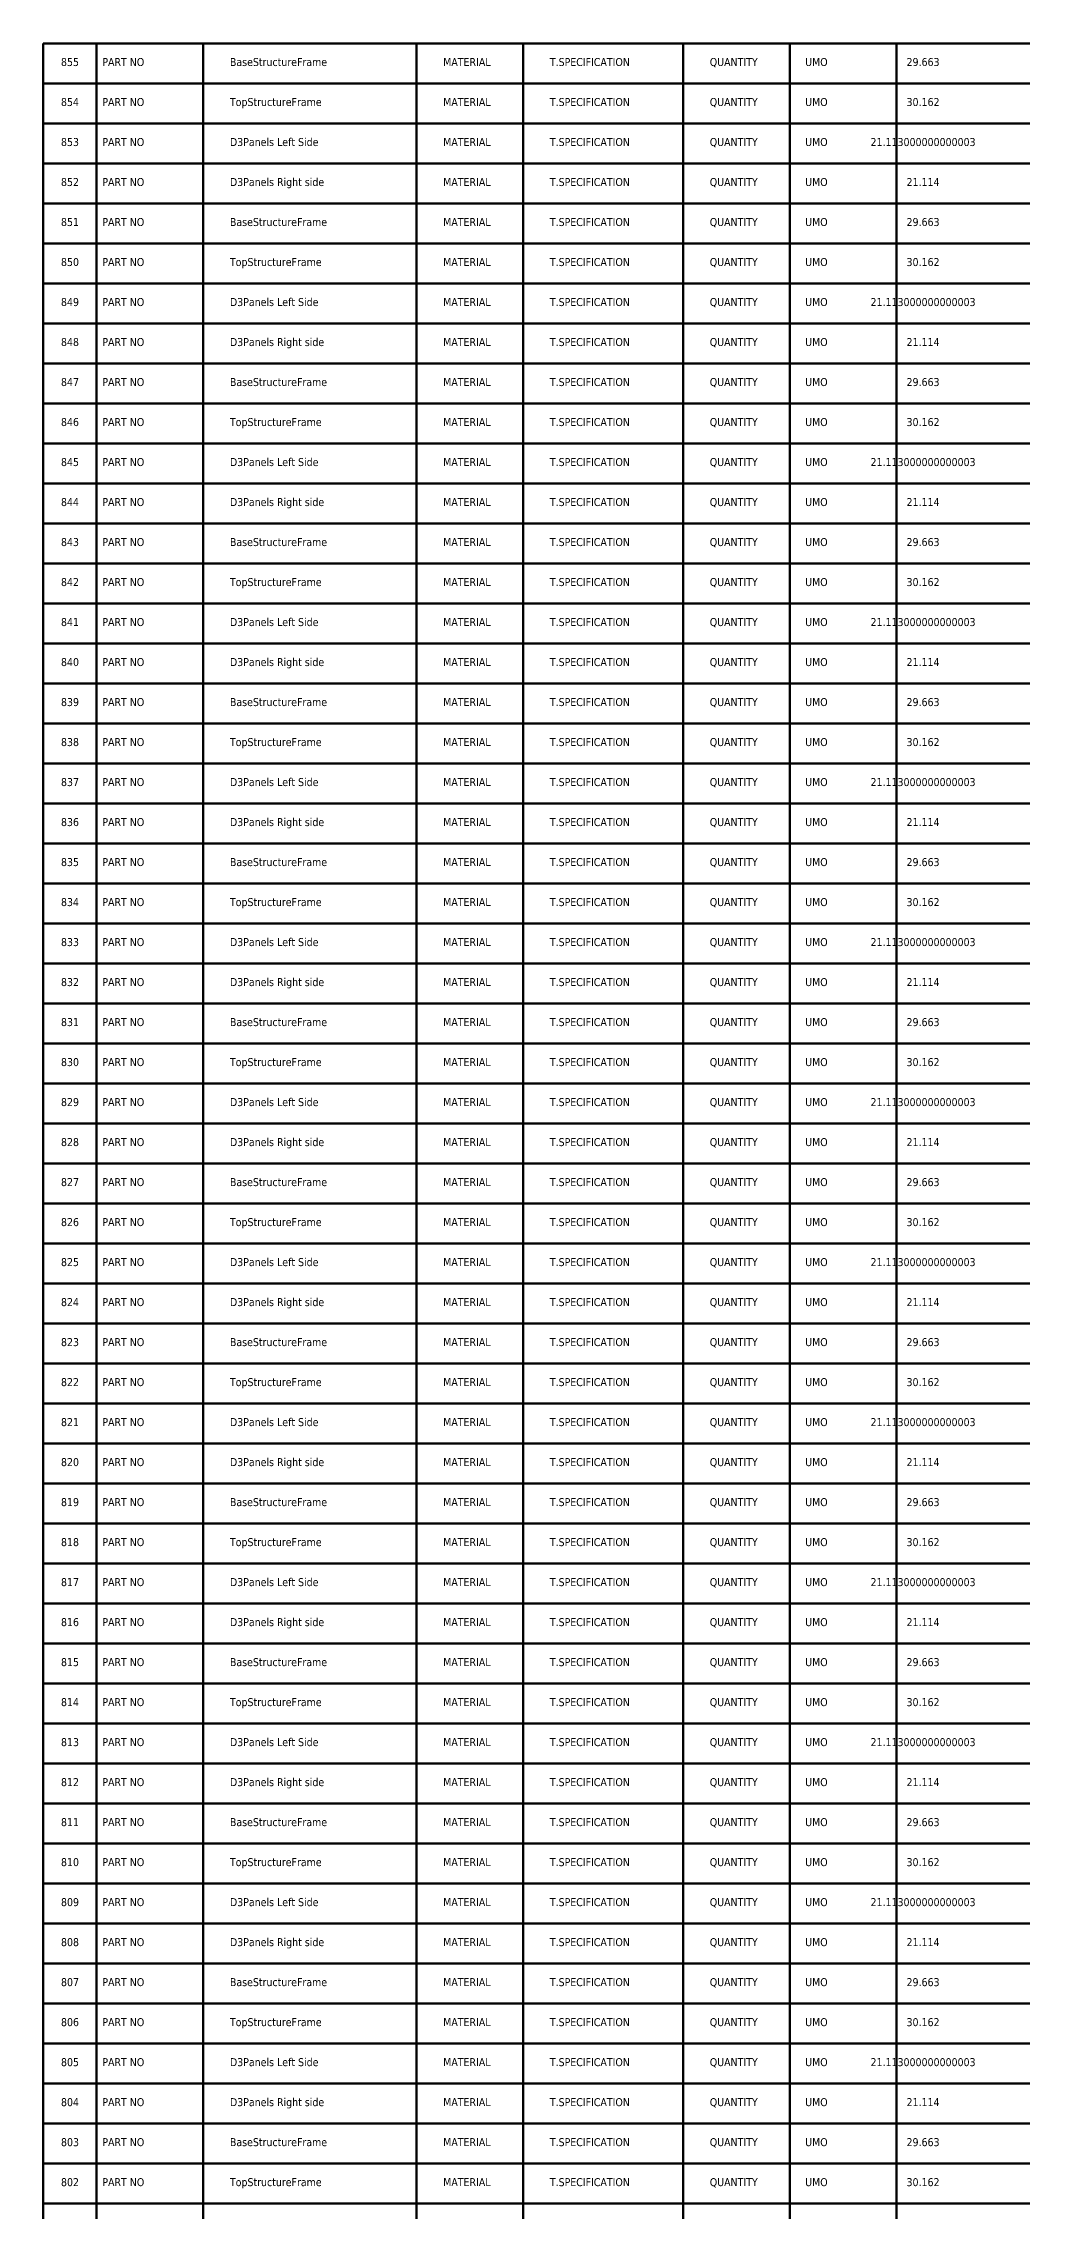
# Model space of a CAD drawing. Header units: metres. Extents: x 849 to 1219, y 30 to 13000.
# Drawn here: x 849 to 1219, y 12187 to 13000 of the extents above; entities that cross this region are included whole.
import ezdxf
from ezdxf.enums import TextEntityAlignment as Align

# ---------------------------------------------------------------- set-up
doc = ezdxf.new("R2010")
doc.units = ezdxf.units.M
doc.layers.add('Default', color=7, linetype='Continuous', lineweight=50, true_color=0x000000)
doc.styles.add('Default', font='tahoma.ttf')

msp = doc.modelspace()

# ---------------------------------------------------------------- linework, layer by layer
at = {"layer": 'Default'}
for p, q in [((849, 13000), (1219, 13000)), ((849, 160), (849, 13000)), ((869, 13000), (869, 160)), ((909, 13000), (909, 160)), ((989, 13000), (989, 160)), ((1029, 13000), (1029, 160)), ((1089, 13000), (1089, 160)), ((1129, 13000), (1129, 160)), ((1169, 13000), (1169, 160)), ((849, 12985), (1219, 12985)), ((849, 12970), (1219, 12970)), ((849, 12955), (1219, 12955)), ((849, 12940), (1219, 12940)), ((849, 12925), (1219, 12925)), ((849, 12910), (1219, 12910)), ((849, 12895), (1219, 12895)), ((849, 12880), (1219, 12880)), ((849, 12865), (1219, 12865)), ((849, 12850), (1219, 12850)), ((849, 12835), (1219, 12835)), ((849, 12820), (1219, 12820)), ((849, 12805), (1219, 12805)), ((849, 12790), (1219, 12790)), ((849, 12775), (1219, 12775)), ((849, 12760), (1219, 12760)), ((849, 12745), (1219, 12745)), ((849, 12730), (1219, 12730)), ((849, 12715), (1219, 12715)), ((849, 12700), (1219, 12700)), ((849, 12685), (1219, 12685)), ((849, 12670), (1219, 12670)), ((849, 12655), (1219, 12655)), ((849, 12640), (1219, 12640)), ((849, 12625), (1219, 12625)), ((849, 12610), (1219, 12610)), ((849, 12595), (1219, 12595)), ((849, 12580), (1219, 12580)), ((849, 12565), (1219, 12565)), ((849, 12550), (1219, 12550)), ((849, 12535), (1219, 12535)), ((849, 12520), (1219, 12520)), ((849, 12505), (1219, 12505)), ((849, 12490), (1219, 12490)), ((849, 12475), (1219, 12475)), ((849, 12460), (1219, 12460)), ((849, 12445), (1219, 12445)), ((849, 12430), (1219, 12430)), ((849, 12415), (1219, 12415)), ((849, 12400), (1219, 12400)), ((849, 12385), (1219, 12385)), ((849, 12370), (1219, 12370)), ((849, 12355), (1219, 12355)), ((849, 12340), (1219, 12340)), ((849, 12325), (1219, 12325)), ((849, 12310), (1219, 12310)), ((849, 12295), (1219, 12295)), ((849, 12280), (1219, 12280)), ((849, 12265), (1219, 12265)), ((849, 12250), (1219, 12250)), ((849, 12235), (1219, 12235)), ((849, 12220), (1219, 12220)), ((849, 12205), (1219, 12205)), ((849, 12190), (1219, 12190))]:
    msp.add_line(p, q, dxfattribs=at)

# ---------------------------------------------------------------- texts
at = {"layer": 'Default', "style": 'Default'}
for s, p in [('855', (859, 12993)), ('PART NO', (879, 12993)), ('UMO', (1139, 12993)), ('29.663', (1179, 12993)), ('854', (859, 12978)), ('PART NO', (879, 12978)), ('UMO', (1139, 12978)), ('30.162', (1179, 12978)), ('853', (859, 12963)), ('PART NO', (879, 12963)), ('UMO', (1139, 12963)), ('21.113000000000003', (1179, 12963)), ('852', (859, 12948)), ('PART NO', (879, 12948)), ('UMO', (1139, 12948)), ('21.114', (1179, 12948)), ('851', (859, 12933)), ('PART NO', (879, 12933)), ('UMO', (1139, 12933)), ('29.663', (1179, 12933)), ('850', (859, 12918)), ('PART NO', (879, 12918)), ('UMO', (1139, 12918)), ('30.162', (1179, 12918)), ('849', (859, 12903)), ('PART NO', (879, 12903)), ('UMO', (1139, 12903)), ('21.113000000000003', (1179, 12903)), ('848', (859, 12888)), ('PART NO', (879, 12888)), ('UMO', (1139, 12888)), ('21.114', (1179, 12888)), ('847', (859, 12873)), ('PART NO', (879, 12873)), ('UMO', (1139, 12873)), ('29.663', (1179, 12873)), ('846', (859, 12858)), ('PART NO', (879, 12858)), ('UMO', (1139, 12858)), ('30.162', (1179, 12858)), ('845', (859, 12843)), ('PART NO', (879, 12843)), ('UMO', (1139, 12843)), ('21.113000000000003', (1179, 12843)), ('844', (859, 12828)), ('PART NO', (879, 12828)), ('UMO', (1139, 12828)), ('21.114', (1179, 12828)), ('843', (859, 12813)), ('PART NO', (879, 12813)), ('UMO', (1139, 12813)), ('29.663', (1179, 12813)), ('842', (859, 12798)), ('PART NO', (879, 12798)), ('UMO', (1139, 12798)), ('30.162', (1179, 12798)), ('841', (859, 12783)), ('PART NO', (879, 12783)), ('UMO', (1139, 12783)), ('21.113000000000003', (1179, 12783)), ('840', (859, 12768)), ('PART NO', (879, 12768)), ('UMO', (1139, 12768)), ('21.114', (1179, 12768)), ('839', (859, 12753)), ('PART NO', (879, 12753)), ('UMO', (1139, 12753)), ('29.663', (1179, 12753)), ('838', (859, 12738)), ('PART NO', (879, 12738)), ('UMO', (1139, 12738)), ('30.162', (1179, 12738)), ('837', (859, 12723)), ('PART NO', (879, 12723)), ('UMO', (1139, 12723)), ('21.113000000000003', (1179, 12723)), ('836', (859, 12708)), ('PART NO', (879, 12708)), ('UMO', (1139, 12708)), ('21.114', (1179, 12708)), ('835', (859, 12693)), ('PART NO', (879, 12693)), ('UMO', (1139, 12693)), ('29.663', (1179, 12693)), ('834', (859, 12678)), ('PART NO', (879, 12678)), ('UMO', (1139, 12678)), ('30.162', (1179, 12678)), ('833', (859, 12663)), ('PART NO', (879, 12663)), ('UMO', (1139, 12663)), ('21.113000000000003', (1179, 12663)), ('832', (859, 12648)), ('PART NO', (879, 12648)), ('UMO', (1139, 12648)), ('21.114', (1179, 12648)), ('831', (859, 12633)), ('PART NO', (879, 12633)), ('UMO', (1139, 12633)), ('29.663', (1179, 12633)), ('830', (859, 12618)), ('PART NO', (879, 12618)), ('UMO', (1139, 12618)), ('30.162', (1179, 12618)), ('829', (859, 12603)), ('PART NO', (879, 12603)), ('UMO', (1139, 12603)), ('21.113000000000003', (1179, 12603)), ('828', (859, 12588)), ('PART NO', (879, 12588)), ('UMO', (1139, 12588)), ('21.114', (1179, 12588)), ('827', (859, 12573)), ('PART NO', (879, 12573)), ('UMO', (1139, 12573)), ('29.663', (1179, 12573)), ('826', (859, 12558)), ('PART NO', (879, 12558)), ('UMO', (1139, 12558)), ('30.162', (1179, 12558)), ('825', (859, 12543)), ('PART NO', (879, 12543)), ('UMO', (1139, 12543)), ('21.113000000000003', (1179, 12543)), ('824', (859, 12528)), ('PART NO', (879, 12528)), ('UMO', (1139, 12528)), ('21.114', (1179, 12528)), ('823', (859, 12513)), ('PART NO', (879, 12513)), ('UMO', (1139, 12513)), ('29.663', (1179, 12513)), ('822', (859, 12498)), ('PART NO', (879, 12498)), ('UMO', (1139, 12498)), ('30.162', (1179, 12498)), ('821', (859, 12483)), ('PART NO', (879, 12483)), ('UMO', (1139, 12483)), ('21.113000000000003', (1179, 12483)), ('820', (859, 12468)), ('PART NO', (879, 12468)), ('UMO', (1139, 12468)), ('21.114', (1179, 12468)), ('819', (859, 12453)), ('PART NO', (879, 12453)), ('UMO', (1139, 12453)), ('29.663', (1179, 12453)), ('818', (859, 12438)), ('PART NO', (879, 12438)), ('UMO', (1139, 12438)), ('30.162', (1179, 12438)), ('817', (859, 12423)), ('PART NO', (879, 12423)), ('UMO', (1139, 12423)), ('21.113000000000003', (1179, 12423)), ('816', (859, 12408)), ('PART NO', (879, 12408)), ('UMO', (1139, 12408)), ('21.114', (1179, 12408)), ('815', (859, 12393)), ('PART NO', (879, 12393)), ('UMO', (1139, 12393)), ('29.663', (1179, 12393)), ('814', (859, 12378)), ('PART NO', (879, 12378)), ('UMO', (1139, 12378)), ('30.162', (1179, 12378)), ('813', (859, 12363)), ('PART NO', (879, 12363)), ('UMO', (1139, 12363)), ('21.113000000000003', (1179, 12363)), ('812', (859, 12348)), ('PART NO', (879, 12348)), ('UMO', (1139, 12348)), ('21.114', (1179, 12348)), ('811', (859, 12333)), ('PART NO', (879, 12333)), ('UMO', (1139, 12333)), ('29.663', (1179, 12333)), ('810', (859, 12318)), ('PART NO', (879, 12318)), ('UMO', (1139, 12318)), ('30.162', (1179, 12318)), ('809', (859, 12303)), ('PART NO', (879, 12303)), ('UMO', (1139, 12303)), ('21.113000000000003', (1179, 12303)), ('808', (859, 12288)), ('PART NO', (879, 12288)), ('UMO', (1139, 12288)), ('21.114', (1179, 12288)), ('807', (859, 12273)), ('PART NO', (879, 12273)), ('UMO', (1139, 12273)), ('29.663', (1179, 12273)), ('806', (859, 12258)), ('PART NO', (879, 12258)), ('UMO', (1139, 12258)), ('30.162', (1179, 12258)), ('805', (859, 12243)), ('PART NO', (879, 12243)), ('UMO', (1139, 12243)), ('21.113000000000003', (1179, 12243)), ('804', (859, 12228)), ('PART NO', (879, 12228)), ('UMO', (1139, 12228)), ('21.114', (1179, 12228)), ('803', (859, 12213)), ('PART NO', (879, 12213)), ('UMO', (1139, 12213)), ('29.663', (1179, 12213)), ('802', (859, 12198)), ('PART NO', (879, 12198)), ('UMO', (1139, 12198)), ('30.162', (1179, 12198))]:
    msp.add_text(s, height=3, dxfattribs=at).set_placement(p, align=Align.MIDDLE_CENTER)
for s, p in [('BaseStructureFrame', (919, 12993)), ('MATERIAL', (999, 12993)), ('T.SPECIFICATION', (1039, 12993)), ('QUANTITY', (1099, 12993)), ('TopStructureFrame', (919, 12978)), ('MATERIAL', (999, 12978)), ('T.SPECIFICATION', (1039, 12978)), ('QUANTITY', (1099, 12978)), ('D3Panels Left Side', (919, 12963)), ('MATERIAL', (999, 12963)), ('T.SPECIFICATION', (1039, 12963)), ('QUANTITY', (1099, 12963)), ('D3Panels Right side', (919, 12948)), ('MATERIAL', (999, 12948)), ('T.SPECIFICATION', (1039, 12948)), ('QUANTITY', (1099, 12948)), ('BaseStructureFrame', (919, 12933)), ('MATERIAL', (999, 12933)), ('T.SPECIFICATION', (1039, 12933)), ('QUANTITY', (1099, 12933)), ('TopStructureFrame', (919, 12918)), ('MATERIAL', (999, 12918)), ('T.SPECIFICATION', (1039, 12918)), ('QUANTITY', (1099, 12918)), ('D3Panels Left Side', (919, 12903)), ('MATERIAL', (999, 12903)), ('T.SPECIFICATION', (1039, 12903)), ('QUANTITY', (1099, 12903)), ('D3Panels Right side', (919, 12888)), ('MATERIAL', (999, 12888)), ('T.SPECIFICATION', (1039, 12888)), ('QUANTITY', (1099, 12888)), ('BaseStructureFrame', (919, 12873)), ('MATERIAL', (999, 12873)), ('T.SPECIFICATION', (1039, 12873)), ('QUANTITY', (1099, 12873)), ('TopStructureFrame', (919, 12858)), ('MATERIAL', (999, 12858)), ('T.SPECIFICATION', (1039, 12858)), ('QUANTITY', (1099, 12858)), ('D3Panels Left Side', (919, 12843)), ('MATERIAL', (999, 12843)), ('T.SPECIFICATION', (1039, 12843)), ('QUANTITY', (1099, 12843)), ('D3Panels Right side', (919, 12828)), ('MATERIAL', (999, 12828)), ('T.SPECIFICATION', (1039, 12828)), ('QUANTITY', (1099, 12828)), ('BaseStructureFrame', (919, 12813)), ('MATERIAL', (999, 12813)), ('T.SPECIFICATION', (1039, 12813)), ('QUANTITY', (1099, 12813)), ('TopStructureFrame', (919, 12798)), ('MATERIAL', (999, 12798)), ('T.SPECIFICATION', (1039, 12798)), ('QUANTITY', (1099, 12798)), ('D3Panels Left Side', (919, 12783)), ('MATERIAL', (999, 12783)), ('T.SPECIFICATION', (1039, 12783)), ('QUANTITY', (1099, 12783)), ('D3Panels Right side', (919, 12768)), ('MATERIAL', (999, 12768)), ('T.SPECIFICATION', (1039, 12768)), ('QUANTITY', (1099, 12768)), ('BaseStructureFrame', (919, 12753)), ('MATERIAL', (999, 12753)), ('T.SPECIFICATION', (1039, 12753)), ('QUANTITY', (1099, 12753)), ('TopStructureFrame', (919, 12738)), ('MATERIAL', (999, 12738)), ('T.SPECIFICATION', (1039, 12738)), ('QUANTITY', (1099, 12738)), ('D3Panels Left Side', (919, 12723)), ('MATERIAL', (999, 12723)), ('T.SPECIFICATION', (1039, 12723)), ('QUANTITY', (1099, 12723)), ('D3Panels Right side', (919, 12708)), ('MATERIAL', (999, 12708)), ('T.SPECIFICATION', (1039, 12708)), ('QUANTITY', (1099, 12708)), ('BaseStructureFrame', (919, 12693)), ('MATERIAL', (999, 12693)), ('T.SPECIFICATION', (1039, 12693)), ('QUANTITY', (1099, 12693)), ('TopStructureFrame', (919, 12678)), ('MATERIAL', (999, 12678)), ('T.SPECIFICATION', (1039, 12678)), ('QUANTITY', (1099, 12678)), ('D3Panels Left Side', (919, 12663)), ('MATERIAL', (999, 12663)), ('T.SPECIFICATION', (1039, 12663)), ('QUANTITY', (1099, 12663)), ('D3Panels Right side', (919, 12648)), ('MATERIAL', (999, 12648)), ('T.SPECIFICATION', (1039, 12648)), ('QUANTITY', (1099, 12648)), ('BaseStructureFrame', (919, 12633)), ('MATERIAL', (999, 12633)), ('T.SPECIFICATION', (1039, 12633)), ('QUANTITY', (1099, 12633)), ('TopStructureFrame', (919, 12618)), ('MATERIAL', (999, 12618)), ('T.SPECIFICATION', (1039, 12618)), ('QUANTITY', (1099, 12618)), ('D3Panels Left Side', (919, 12603)), ('MATERIAL', (999, 12603)), ('T.SPECIFICATION', (1039, 12603)), ('QUANTITY', (1099, 12603)), ('D3Panels Right side', (919, 12588)), ('MATERIAL', (999, 12588)), ('T.SPECIFICATION', (1039, 12588)), ('QUANTITY', (1099, 12588)), ('BaseStructureFrame', (919, 12573)), ('MATERIAL', (999, 12573)), ('T.SPECIFICATION', (1039, 12573)), ('QUANTITY', (1099, 12573)), ('TopStructureFrame', (919, 12558)), ('MATERIAL', (999, 12558)), ('T.SPECIFICATION', (1039, 12558)), ('QUANTITY', (1099, 12558)), ('D3Panels Left Side', (919, 12543)), ('MATERIAL', (999, 12543)), ('T.SPECIFICATION', (1039, 12543)), ('QUANTITY', (1099, 12543)), ('D3Panels Right side', (919, 12528)), ('MATERIAL', (999, 12528)), ('T.SPECIFICATION', (1039, 12528)), ('QUANTITY', (1099, 12528)), ('BaseStructureFrame', (919, 12513)), ('MATERIAL', (999, 12513)), ('T.SPECIFICATION', (1039, 12513)), ('QUANTITY', (1099, 12513)), ('TopStructureFrame', (919, 12498)), ('MATERIAL', (999, 12498)), ('T.SPECIFICATION', (1039, 12498)), ('QUANTITY', (1099, 12498)), ('D3Panels Left Side', (919, 12483)), ('MATERIAL', (999, 12483)), ('T.SPECIFICATION', (1039, 12483)), ('QUANTITY', (1099, 12483)), ('D3Panels Right side', (919, 12468)), ('MATERIAL', (999, 12468)), ('T.SPECIFICATION', (1039, 12468)), ('QUANTITY', (1099, 12468)), ('BaseStructureFrame', (919, 12453)), ('MATERIAL', (999, 12453)), ('T.SPECIFICATION', (1039, 12453)), ('QUANTITY', (1099, 12453)), ('TopStructureFrame', (919, 12438)), ('MATERIAL', (999, 12438)), ('T.SPECIFICATION', (1039, 12438)), ('QUANTITY', (1099, 12438)), ('D3Panels Left Side', (919, 12423)), ('MATERIAL', (999, 12423)), ('T.SPECIFICATION', (1039, 12423)), ('QUANTITY', (1099, 12423)), ('D3Panels Right side', (919, 12408)), ('MATERIAL', (999, 12408)), ('T.SPECIFICATION', (1039, 12408)), ('QUANTITY', (1099, 12408)), ('BaseStructureFrame', (919, 12393)), ('MATERIAL', (999, 12393)), ('T.SPECIFICATION', (1039, 12393)), ('QUANTITY', (1099, 12393)), ('TopStructureFrame', (919, 12378)), ('MATERIAL', (999, 12378)), ('T.SPECIFICATION', (1039, 12378)), ('QUANTITY', (1099, 12378)), ('D3Panels Left Side', (919, 12363)), ('MATERIAL', (999, 12363)), ('T.SPECIFICATION', (1039, 12363)), ('QUANTITY', (1099, 12363)), ('D3Panels Right side', (919, 12348)), ('MATERIAL', (999, 12348)), ('T.SPECIFICATION', (1039, 12348)), ('QUANTITY', (1099, 12348)), ('BaseStructureFrame', (919, 12333)), ('MATERIAL', (999, 12333)), ('T.SPECIFICATION', (1039, 12333)), ('QUANTITY', (1099, 12333)), ('TopStructureFrame', (919, 12318)), ('MATERIAL', (999, 12318)), ('T.SPECIFICATION', (1039, 12318)), ('QUANTITY', (1099, 12318)), ('D3Panels Left Side', (919, 12303)), ('MATERIAL', (999, 12303)), ('T.SPECIFICATION', (1039, 12303)), ('QUANTITY', (1099, 12303)), ('D3Panels Right side', (919, 12288)), ('MATERIAL', (999, 12288)), ('T.SPECIFICATION', (1039, 12288)), ('QUANTITY', (1099, 12288)), ('BaseStructureFrame', (919, 12273)), ('MATERIAL', (999, 12273)), ('T.SPECIFICATION', (1039, 12273)), ('QUANTITY', (1099, 12273)), ('TopStructureFrame', (919, 12258)), ('MATERIAL', (999, 12258)), ('T.SPECIFICATION', (1039, 12258)), ('QUANTITY', (1099, 12258)), ('D3Panels Left Side', (919, 12243)), ('MATERIAL', (999, 12243)), ('T.SPECIFICATION', (1039, 12243)), ('QUANTITY', (1099, 12243)), ('D3Panels Right side', (919, 12228)), ('MATERIAL', (999, 12228)), ('T.SPECIFICATION', (1039, 12228)), ('QUANTITY', (1099, 12228)), ('BaseStructureFrame', (919, 12213)), ('MATERIAL', (999, 12213)), ('T.SPECIFICATION', (1039, 12213)), ('QUANTITY', (1099, 12213)), ('TopStructureFrame', (919, 12198)), ('MATERIAL', (999, 12198)), ('T.SPECIFICATION', (1039, 12198)), ('QUANTITY', (1099, 12198))]:
    msp.add_text(s, height=3, dxfattribs=at).set_placement(p, align=Align.MIDDLE_LEFT)

doc.saveas('drawing.dxf')
